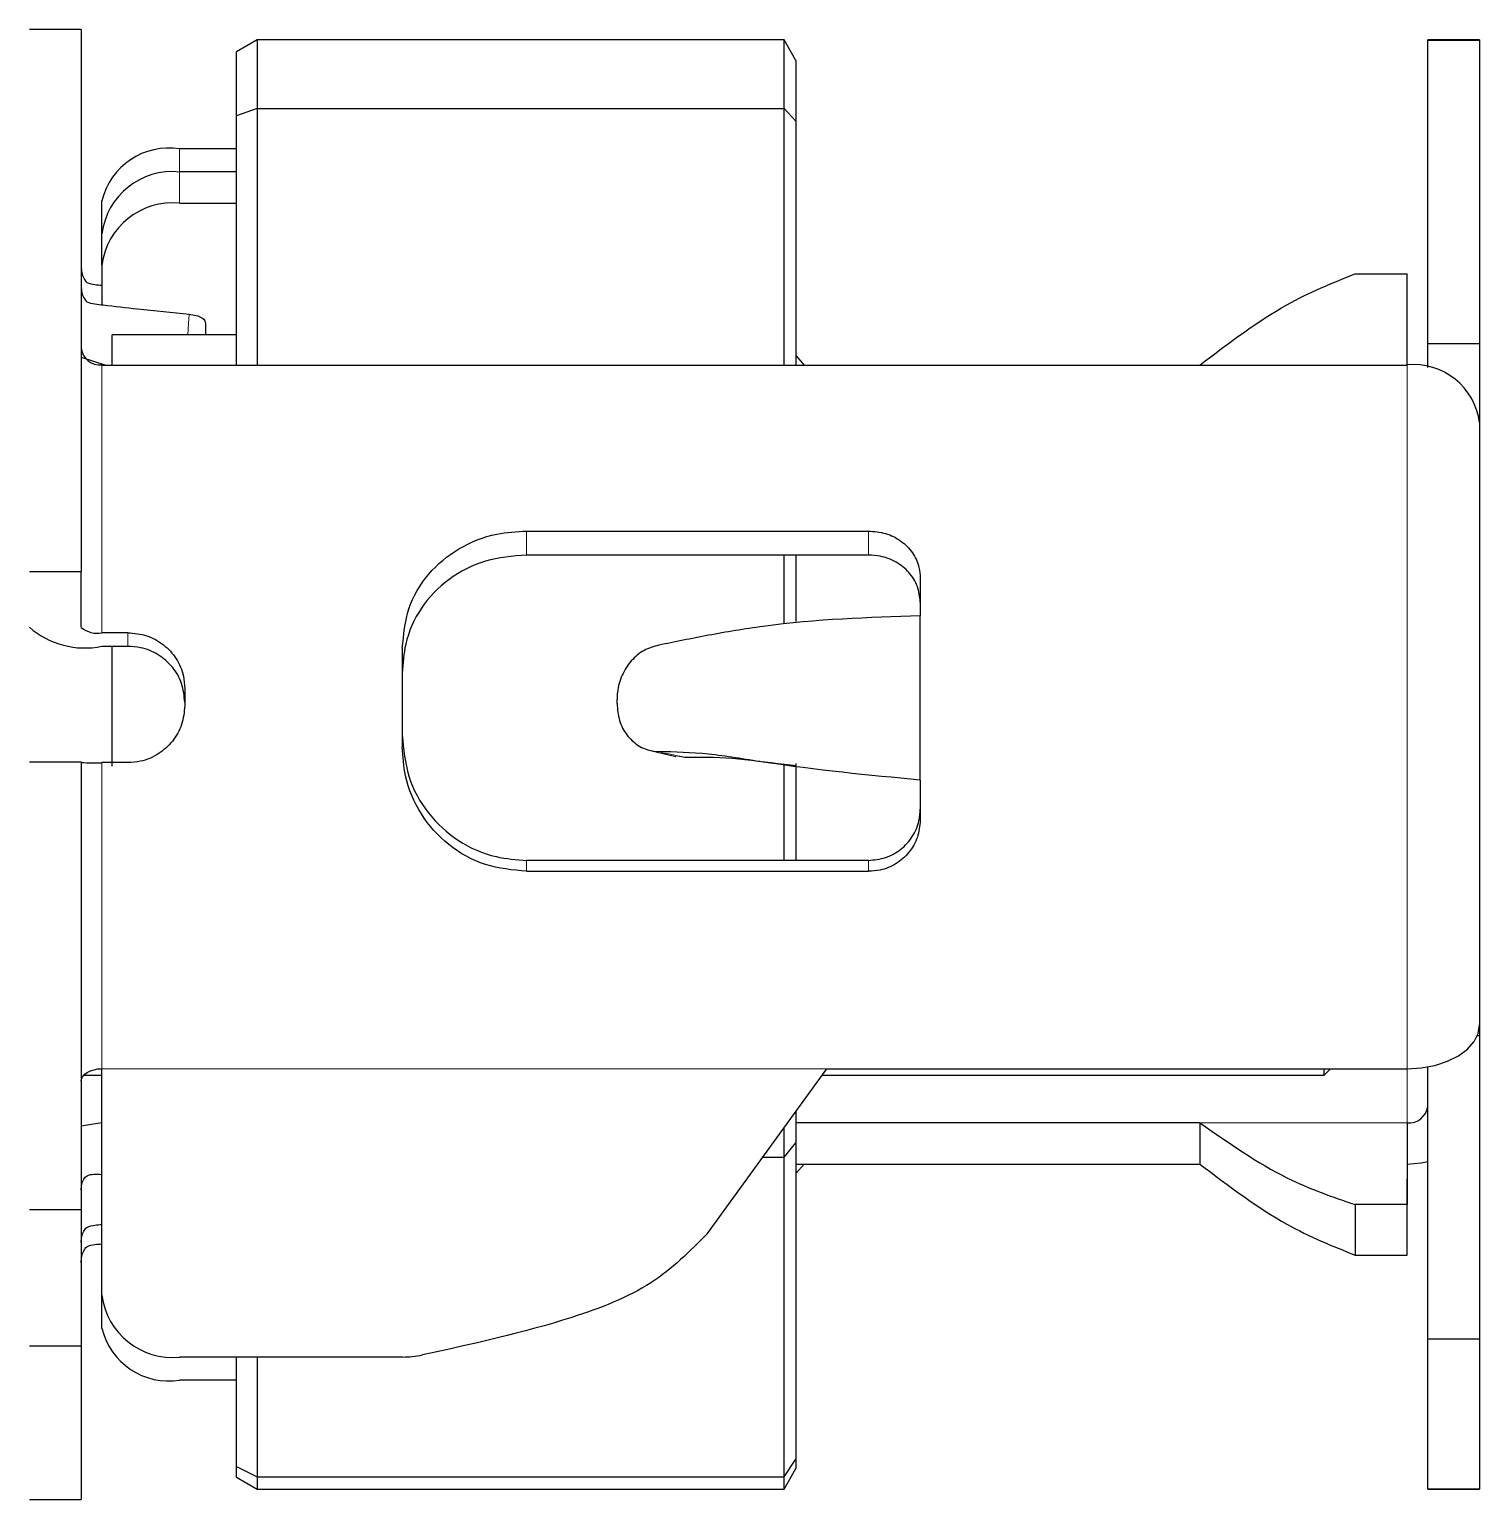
# Model space of a CAD drawing. Header units: millimetres. Extents: x -591 to 844, y -456 to 1988.
# Drawn here: x 7.42 to 21.42, y 1855.72 to 1869.92 of the extents above; entities that cross this region are included whole.
import ezdxf

# ---------------------------------------------------------------- set-up
doc = ezdxf.new("R2010")
doc.units = ezdxf.units.MM

msp = doc.modelspace()

# ---------------------------------------------------------------- linework, layer by layer
at = {"color": 7, "linetype": 'Continuous', "lineweight": 25}
for p, q in [((7.921, 1869.924), (7.421, 1869.924)), ((7.921, 1869.924), (7.921, 1864.687)), ((9.621, 1869.824), (9.421, 1869.708)), ((14.706, 1869.824), (9.621, 1869.824)), ((9.621, 1869.824), (9.621, 1869.159)), ((14.821, 1869.624), (14.706, 1869.824)), ((14.706, 1869.159), (14.706, 1869.824)), ((21.421, 1869.824), (20.921, 1869.824)), ((20.921, 1869.82), (20.921, 1869.824)), ((20.921, 1869.82), (21.421, 1869.82)), ((20.921, 1866.891), (20.921, 1869.82)), ((21.421, 1869.824), (21.421, 1869.82)), ((21.421, 1869.82), (21.421, 1866.891)), ((9.421, 1869.09), (9.421, 1869.708)), ((14.821, 1869.624), (14.821, 1869.038)), ((9.621, 1869.159), (9.421, 1869.09)), ((9.621, 1869.159), (9.621, 1866.682)), ((9.621, 1869.159), (14.706, 1869.159)), ((14.706, 1866.682), (14.706, 1869.159)), ((14.821, 1869.038), (14.706, 1869.159)), ((9.421, 1866.682), (9.421, 1869.09)), ((14.821, 1869.038), (14.821, 1866.682)), ((9.421, 1868.77), (8.871, 1868.77)), ((9.421, 1868.547), (8.871, 1868.547)), ((8.121, 1867.95), (8.121, 1868.268)), ((8.871, 1868.244), (9.421, 1868.244)), ((8.121, 1867.647), (8.121, 1867.95)), ((8.121, 1867.647), (8.121, 1867.265)), ((20.221, 1867.563), (20.721, 1867.563)), ((9.421, 1866.974), (8.221, 1866.974)), ((8.221, 1866.677), (8.221, 1866.974)), ((20.921, 1866.891), (21.421, 1866.891)), ((20.921, 1866.659), (20.921, 1866.891)), ((21.421, 1866.891), (21.421, 1866.126)), ((7.921, 1866.759), (8.159, 1866.682)), ((14.821, 1866.775), (14.901, 1866.682)), ((8.121, 1866.682), (18.721, 1866.682)), ((18.721, 1866.682), (20.721, 1866.682)), ((21.421, 1866.126), (21.421, 1860.31)), ((12.221, 1865.079), (15.521, 1865.079)), ((15.521, 1864.847), (12.221, 1864.847)), ((14.706, 1864.19), (14.706, 1864.847)), ((14.821, 1864.847), (14.821, 1864.204)), ((7.421, 1864.687), (7.921, 1864.687)), ((7.921, 1864.149), (7.921, 1864.687)), ((16.021, 1864.625), (16.021, 1864.259)), ((16.021, 1862.673), (16.021, 1864.259)), ((8.371, 1864.096), (8.121, 1864.096)), ((8.371, 1863.965), (8.121, 1863.965)), ((8.221, 1862.808), (8.221, 1863.965)), ((11.021, 1863.947), (11.021, 1862.996)), ((8.921, 1863.557), (8.921, 1863.392)), ((13.094, 1863.412), (13.094, 1863.452)), ((13.418, 1862.958), (13.663, 1862.902)), ((13.748, 1862.893), (13.664, 1862.909)), ((7.421, 1862.85), (7.921, 1862.85)), ((7.921, 1862.85), (7.921, 1858.523)), ((8.371, 1862.842), (8.121, 1862.842)), ((14.706, 1861.898), (14.706, 1862.821)), ((14.821, 1862.833), (14.821, 1861.898)), ((16.021, 1862.673), (16.021, 1862.286)), ((15.521, 1861.898), (12.221, 1861.898)), ((12.221, 1861.792), (15.521, 1861.792)), ((21.4, 1860.207), (21.421, 1860.207)), ((21.421, 1860.31), (21.421, 1860.207)), ((21.421, 1860.207), (21.421, 1857.278)), ((7.947, 1859.824), (8.121, 1859.824)), ((8.121, 1857.698), (8.121, 1859.886)), ((13.966, 1858.294), (15.121, 1859.886)), ((15.076, 1859.824), (19.921, 1859.824)), ((15.121, 1859.886), (20.721, 1859.886)), ((19.921, 1859.824), (19.983, 1859.886)), ((19.921, 1859.824), (19.921, 1859.886)), ((20.921, 1857.278), (20.921, 1859.903)), ((7.921, 1859.333), (8.121, 1859.365)), ((14.821, 1859.472), (14.821, 1859.169)), ((18.721, 1859.363), (14.821, 1859.363)), ((18.721, 1859.363), (18.721, 1858.965)), ((14.706, 1859.03), (14.706, 1859.313)), ((14.706, 1859.03), (14.821, 1859.169)), ((14.821, 1859.169), (14.821, 1856.115)), ((14.5, 1859.03), (14.706, 1859.03)), ((14.706, 1855.943), (14.706, 1859.03)), ((14.821, 1858.873), (14.901, 1858.965)), ((14.821, 1858.965), (18.721, 1858.965)), ((20.721, 1858.573), (20.721, 1858.819)), ((7.921, 1858.523), (7.421, 1858.523)), ((7.921, 1858.523), (7.921, 1857.207)), ((20.221, 1858.573), (20.221, 1858.085)), ((20.721, 1858.573), (20.221, 1858.573)), ((20.721, 1858.085), (20.721, 1858.573)), ((20.221, 1858.085), (20.721, 1858.085)), ((8.121, 1857.38), (8.121, 1857.698)), ((20.921, 1857.278), (21.421, 1857.278)), ((20.921, 1855.827), (20.921, 1857.278)), ((21.421, 1857.278), (21.421, 1855.827)), ((7.921, 1857.207), (7.421, 1857.207)), ((7.921, 1857.207), (7.921, 1855.724)), ((11.022, 1857.101), (8.871, 1857.101)), ((9.421, 1856.042), (9.421, 1857.101)), ((9.621, 1857.101), (9.621, 1855.943)), ((9.421, 1856.878), (8.871, 1856.878)), ((14.706, 1855.943), (14.821, 1856.115)), ((14.821, 1856.115), (14.821, 1856.024)), ((9.421, 1856.042), (9.621, 1855.943)), ((9.421, 1855.939), (9.421, 1856.042)), ((9.621, 1855.943), (14.706, 1855.943)), ((9.621, 1855.943), (9.621, 1855.824)), ((14.706, 1855.824), (14.821, 1856.024)), ((14.706, 1855.824), (14.706, 1855.943)), ((9.421, 1855.939), (9.621, 1855.824)), ((9.621, 1855.824), (14.706, 1855.824)), ((20.921, 1855.824), (20.921, 1855.827)), ((20.921, 1855.827), (21.421, 1855.827)), ((20.921, 1855.824), (21.421, 1855.824)), ((21.421, 1855.827), (21.421, 1855.824)), ((7.421, 1855.724), (7.921, 1855.724))]:
    msp.add_line(p, q, dxfattribs=at)
at = {"color": 8, "linetype": 'Continuous', "lineweight": 18}
for p, q in [((8.871, 1868.77), (8.871, 1868.547)), ((8.871, 1868.547), (8.871, 1868.244)), ((8.121, 1866.682), (8.121, 1864.096)), ((20.721, 1859.886), (20.721, 1866.682)), ((12.221, 1865.079), (12.221, 1864.847)), ((15.521, 1864.847), (15.521, 1865.079)), ((8.371, 1863.965), (8.371, 1864.096)), ((8.121, 1862.842), (8.121, 1859.886)), ((12.221, 1861.898), (12.221, 1861.792)), ((15.521, 1861.792), (15.521, 1861.898)), ((8.121, 1859.886), (15.121, 1859.886)), ((20.721, 1859.363), (20.721, 1859.886)), ((20.721, 1859.363), (18.721, 1859.363))]:
    msp.add_line(p, q, dxfattribs=at)
at = {"color": 8, "linetype": 'Continuous', "lineweight": 18, "flags": 128}
msp.add_lwpolyline([(8.949, 1866.974), (8.956, 1867.084), (8.963, 1867.173), (8.963, 1867.173), (8.963, 1867.173)], dxfattribs=at)
at = {"color": 7, "linetype": 'Continuous', "lineweight": 25, "flags": 128}
for points in [[(20.721, 1859.886), (20.858, 1859.894), (20.989, 1859.918), (21.11, 1859.957), (21.216, 1860.01), (21.303, 1860.074), (21.368, 1860.147), (21.408, 1860.227), (21.421, 1860.31)], [(7.921, 1859.764), (7.925, 1859.788), (7.936, 1859.811), (7.955, 1859.832), (7.98, 1859.85), (8.01, 1859.865), (8.045, 1859.876), (8.082, 1859.883), (8.121, 1859.886)], [(20.721, 1858.965), (20.858, 1858.976), (20.921, 1858.988)]]:
    msp.add_lwpolyline(points, dxfattribs=at)
at = {"color": 7, "linetype": 'Continuous', "lineweight": 25}
for centre, radius, start, end in [((8.768, 1868.113), 0.665, 81.0438, 166.5514), ((8.802, 1867.863), 0.687, 84.2482, 172.7634), ((8.802, 1867.561), 0.687, 84.2482, 172.7634), ((8.103, 1866.865), 0.183, 187.2366, 275.7518), ((20.785, 1866.045), 0.641, 7.2366, 95.7518), ((7.958, 1864.77), 0.821, 229.1472, 281.4476), ((8.075, 1864.326), 0.235, 229.1472, 281.4476), ((8.071, 1876.349), 13.508, 269.3637, 270.2121), ((20.739, 1859.545), 0.183, 264.2482, 352.7634), ((8.802, 1857.784), 0.687, 187.2366, 275.7518), ((8.768, 1857.534), 0.665, 193.4486, 278.9562), ((11.023, 1858.033), 0.932, 269.97, 282.0278)]:
    msp.add_arc(centre, radius, start, end, dxfattribs=at)
for points, knots in [([(7.921, 1867.636), (7.922, 1867.616), (7.924, 1867.577), (7.941, 1867.522), (7.979, 1867.468), (8.051, 1867.46), (8.099, 1867.455), (8.121, 1867.453)], [0, 0, 0, 0, 0.195353, 0.37764, 0.539051, 0.782239, 1, 1, 1, 1]), ([(18.721, 1866.682), (19.001, 1866.895), (19.501, 1867.275), (20.001, 1867.475), (20.221, 1867.563)], [0, 0, 0, 0, 0.559911, 1, 1, 1, 1]), ([(20.721, 1866.682), (20.721, 1866.895), (20.721, 1867.275), (20.721, 1867.475), (20.721, 1867.563)], [0, 0, 0, 0, 0.559866, 1, 1, 1, 1]), ([(7.921, 1867.441), (7.922, 1867.422), (7.924, 1867.385), (7.941, 1867.334), (7.979, 1867.282), (8.055, 1867.272), (8.217, 1867.253), (8.529, 1867.217), (8.799, 1867.19), (8.963, 1867.173)], [0, 0, 0, 0, 0.052051, 0.100621, 0.143629, 0.208426, 0.277664, 0.558659, 1, 1, 1, 1]), ([(8.963, 1867.173), (8.987, 1867.17), (9.036, 1867.163), (9.089, 1867.14), (9.117, 1867.112), (9.12, 1867.093), (9.121, 1867.086)], [0, 0, 0, 0, 0.2663313, 0.5484492, 0.8291355, 1, 1, 1, 1]), ([(9.121, 1867.086), (9.121, 1867.057), (9.121, 1867.019), (9.121, 1866.982), (9.121, 1866.974)], [0, 0, 0, 0, 0.786734, 1, 1, 1, 1]), ([(11.021, 1863.947), (11.034, 1864.077), (11.058, 1864.337), (11.258, 1864.674), (11.556, 1864.923), (11.895, 1865.059), (12.124, 1865.073), (12.221, 1865.079)], [0, 0, 0, 0, 0.212833, 0.42585, 0.635542, 0.846587, 1, 1, 1, 1]), ([(15.521, 1865.079), (15.577, 1865.074), (15.69, 1865.065), (15.84, 1864.988), (15.953, 1864.874), (16.013, 1864.745), (16.019, 1864.659), (16.021, 1864.625)], [0, 0, 0, 0, 0.214445, 0.428893, 0.643239, 0.857188, 1, 1, 1, 1]), ([(12.221, 1864.847), (12.086, 1864.835), (11.817, 1864.812), (11.458, 1864.627), (11.188, 1864.348), (11.043, 1864.023), (11.027, 1863.8), (11.021, 1863.706)], [0, 0, 0, 0, 0.212875, 0.425767, 0.637937, 0.847353, 1, 1, 1, 1]), ([(16.021, 1864.391), (16.016, 1864.443), (16.005, 1864.547), (15.919, 1864.684), (15.793, 1864.785), (15.652, 1864.839), (15.559, 1864.844), (15.521, 1864.847)], [0, 0, 0, 0, 0.214295, 0.42863, 0.64223, 0.856153, 1, 1, 1, 1]), ([(16.021, 1864.259), (15.522, 1864.243), (14.851, 1864.223), (13.957, 1864.071), (13.652, 1864.008), (13.497, 1863.976)], [0, 0, 0, 0, 0.587693, 0.790818, 1, 1, 1, 1]), ([(8.371, 1864.096), (8.433, 1864.091), (8.557, 1864.079), (8.721, 1863.987), (8.846, 1863.851), (8.912, 1863.699), (8.918, 1863.598), (8.921, 1863.557)], [0, 0, 0, 0, 0.214393, 0.428789, 0.643061, 0.856854, 1, 1, 1, 1]), ([(8.921, 1863.425), (8.915, 1863.486), (8.903, 1863.609), (8.809, 1863.77), (8.67, 1863.891), (8.516, 1863.956), (8.413, 1863.963), (8.371, 1863.965)], [0, 0, 0, 0, 0.214211, 0.428471, 0.641842, 0.855602, 1, 1, 1, 1]), ([(13.497, 1863.976), (13.449, 1863.963), (13.351, 1863.936), (13.226, 1863.83), (13.136, 1863.689), (13.098, 1863.556), (13.095, 1863.476), (13.094, 1863.452)], [0, 0, 0, 0, 0.225867, 0.451734, 0.677598, 0.903479, 1, 1, 1, 1]), ([(8.921, 1863.392), (8.915, 1863.33), (8.903, 1863.207), (8.809, 1863.043), (8.67, 1862.918), (8.515, 1862.851), (8.412, 1862.845), (8.371, 1862.842)], [0, 0, 0, 0, 0.214305, 0.42865, 0.642279, 0.856223, 1, 1, 1, 1]), ([(13.094, 1863.412), (13.099, 1863.357), (13.108, 1863.246), (13.184, 1863.104), (13.295, 1863), (13.407, 1862.954), (13.476, 1862.95), (13.497, 1862.948)], [0, 0, 0, 0, 0.225883, 0.451767, 0.67765, 0.903524, 1, 1, 1, 1]), ([(11.021, 1863.106), (11.033, 1862.972), (11.058, 1862.703), (11.256, 1862.343), (11.552, 1862.073), (11.891, 1861.922), (12.122, 1861.905), (12.221, 1861.898)], [0, 0, 0, 0, 0.212376, 0.424979, 0.633479, 0.843609, 1, 1, 1, 1]), ([(12.221, 1861.792), (12.086, 1861.805), (11.817, 1861.83), (11.457, 1862.033), (11.188, 1862.333), (11.042, 1862.674), (11.027, 1862.901), (11.021, 1862.996)], [0, 0, 0, 0, 0.213238, 0.42649, 0.63916, 0.849598, 1, 1, 1, 1]), ([(16.021, 1862.673), (15.522, 1862.721), (14.851, 1862.785), (13.957, 1862.937), (13.652, 1862.945), (13.497, 1862.948)], [0, 0, 0, 0, 0.587693, 0.790818, 1, 1, 1, 1]), ([(14.821, 1862.812), (14.784, 1862.816), (14.583, 1862.836), (14.185, 1862.894), (13.894, 1862.893), (13.748, 1862.893)], [0, 0, 0, 0, 0.099559, 0.54474, 1, 1, 1, 1]), ([(15.521, 1861.898), (15.577, 1861.903), (15.69, 1861.914), (15.84, 1861.999), (15.952, 1862.123), (16.013, 1862.263), (16.019, 1862.356), (16.021, 1862.393)], [0, 0, 0, 0, 0.214385, 0.428772, 0.643033, 0.856802, 1, 1, 1, 1]), ([(16.021, 1862.286), (16.016, 1862.23), (16.005, 1862.118), (15.919, 1861.97), (15.793, 1861.859), (15.652, 1861.8), (15.559, 1861.794), (15.521, 1861.792)], [0, 0, 0, 0, 0.2143729, 0.4287785, 0.6425919, 0.8566662, 1, 1, 1, 1]), ([(18.721, 1859.363), (19.001, 1859.167), (19.501, 1858.818), (20.001, 1858.648), (20.221, 1858.573)], [0, 0, 0, 0, 0.559868, 1, 1, 1, 1]), ([(20.721, 1859.363), (20.721, 1859.167), (20.721, 1858.818), (20.721, 1858.648), (20.721, 1858.573)], [0, 0, 0, 0, 0.559785, 1, 1, 1, 1]), ([(18.721, 1858.965), (19.001, 1858.753), (19.501, 1858.373), (20.001, 1858.173), (20.221, 1858.085)], [0, 0, 0, 0, 0.559911, 1, 1, 1, 1]), ([(7.921, 1858.712), (7.922, 1858.731), (7.924, 1858.768), (7.941, 1858.817), (7.978, 1858.862), (8.048, 1858.867), (8.096, 1858.866), (8.121, 1858.865)], [0, 0, 0, 0, 0.195302, 0.377541, 0.538909, 0.761383, 1, 1, 1, 1]), ([(7.921, 1858.206), (7.922, 1858.226), (7.924, 1858.262), (7.941, 1858.314), (7.979, 1858.365), (8.051, 1858.375), (8.099, 1858.38), (8.121, 1858.383)], [0, 0, 0, 0, 0.195353, 0.37764, 0.539051, 0.782239, 1, 1, 1, 1]), ([(13.966, 1858.294), (13.797, 1858.123), (13.447, 1857.768), (12.464, 1857.394), (11.701, 1857.227), (11.217, 1857.121)], [0, 0, 0, 0, 0.2540266, 0.5265912, 1, 1, 1, 1]), ([(7.921, 1858.011), (7.922, 1858.032), (7.924, 1858.071), (7.941, 1858.125), (7.979, 1858.179), (8.051, 1858.188), (8.099, 1858.192), (8.121, 1858.194)], [0, 0, 0, 0, 0.195353, 0.37764, 0.539051, 0.782239, 1, 1, 1, 1])]:
    msp.add_open_spline(points, degree=3, knots=knots, dxfattribs=at)
at = {"color": 8, "linetype": 'Continuous', "lineweight": 18}
msp.add_open_spline([(13.497, 1862.948), (13.539, 1862.939), (13.607, 1862.924), (13.69, 1862.905), (13.732, 1862.896), (13.748, 1862.893)], degree=3, knots=[0, 0, 0, 0, 0.502362, 0.815418, 1, 1, 1, 1], dxfattribs=at)

doc.saveas('drawing.dxf')
